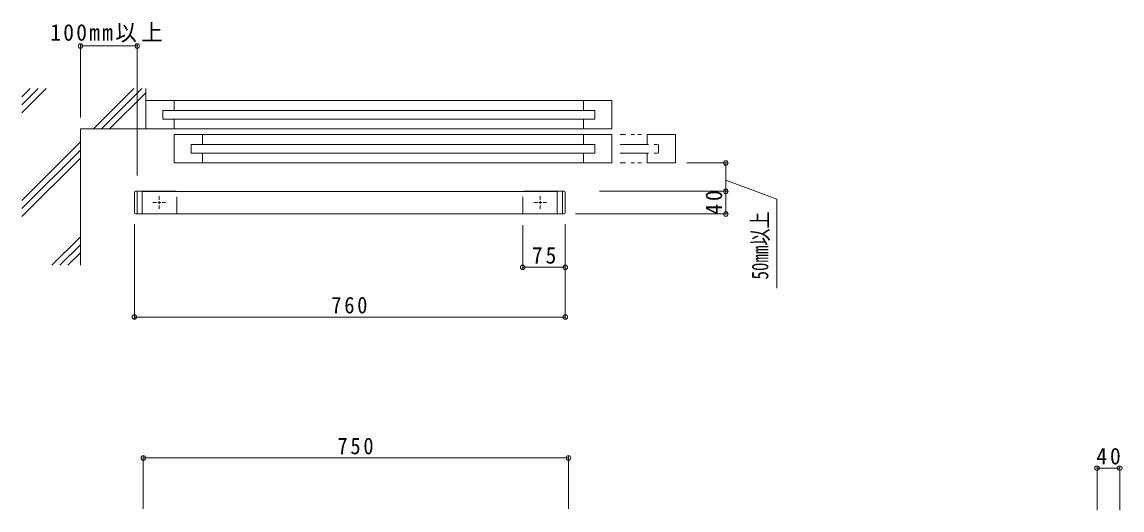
# Model space of a CAD drawing. Units: millimetres at full size, sheet at 1:10. Extents: x -823 to 1449, y -1368 to 1222.
# Drawn here: x -615 to 1325, y 361 to 1222 of the extents above; entities that cross this region are included whole.
import ezdxf
from ezdxf.enums import TextEntityAlignment as Align

# ---------------------------------------------------------------- set-up
doc = ezdxf.new("R2010")
doc.units = ezdxf.units.MM
doc.header["$LTSCALE"] = 10
doc.header["$PDMODE"] = 32
doc.header["$PDSIZE"] = 8
doc.linetypes.add('DASHED3', pattern=[4, 3, -1])
doc.linetypes.add('DOUBLE_CHAIN1', pattern=[8.8, 5, -1, 0.6, -0.6, 0.6, -1])
for name, color, linetype, lineweight in [('0-0_通り芯', 4, 'Continuous', 18), ('0-2_仕上', 7, 'Continuous', 9), ('0-3_建具', 2, 'Continuous', 9), ('0-4_その他', 7, 'Continuous', 9), ('0-E', 7, 'Continuous', 18)]:
    doc.layers.add(name, color=color, linetype=linetype, lineweight=lineweight)
doc.styles.add('ＭＳ ゴシック', font='')
doc.styles.get('ＭＳ ゴシック').set_extended_font_data('MS Gothic')

# ---------------------------------------------------------------- blocks, each defined once
blk = doc.blocks.new('SW_CENTERMARKSYMBOL_22')
at = {"layer": '0-2_仕上'}
for p, q in [((-50, 0), (-111.5, 0)), ((0, 0), (-25, 0)), ((0, 50), (0, 111.5)), ((0, 0), (0, 25)), ((0, 0), (0, -25)), ((0, 0), (25, 0)), ((50, 0), (111.5, 0)), ((0, -50), (0, -111.5))]:
    blk.add_line(p, q, dxfattribs=at)

msp = doc.modelspace()

# ---------------------------------------------------------------- linework, layer by layer
at = {"layer": '0-0_通り芯', "lineweight": 9}
for p, q in [((-416.87, 921.45), (-416.87, 885.45)), ((-411.87, 923.45), (-414.87, 923.45)), ((-411.87, 923.45), (-402.87, 923.45)), ((-411.87, 921.45), (-411.87, 923.45)), ((-411.87, 921.45), (-411.87, 885.45)), ((-402.87, 923.45), (-402.87, 883.45)), ((-343.87, 923.45), (-402.87, 923.45)), ((-402.87, 922.95), (329.13, 922.95)), ((-402.87, 920.55), (-402.87, 886.35)), ((329.13, 923.45), (270.13, 923.45)), ((329.13, 923.45), (338.13, 923.45)), ((329.13, 921.45), (329.13, 923.45)), ((329.13, 885.45), (329.13, 921.45)), ((329.13, 920.55), (329.13, 886.35)), ((329.13, 920.55), (329.13, 886.35)), ((338.13, 923.45), (338.13, 921.45)), ((341.13, 923.45), (338.13, 923.45)), ((338.13, 885.45), (338.13, 921.45)), ((343.13, 885.45), (343.13, 921.45)), ((-414.87, 883.45), (-411.87, 883.45)), ((329.13, 883.95), (-402.87, 883.95)), ((-402.87, 883.45), (-343.87, 883.45)), ((270.13, 883.45), (329.13, 883.45)), ((338.13, 885.45), (338.13, 883.45)), ((338.13, 883.45), (341.13, 883.45))]:
    msp.add_line(p, q, dxfattribs=at)
for points in [[(-402.87, 883.45), (-411.87, 883.45), (-411.87, 885.45)], [(338.13, 883.45), (329.13, 883.45), (329.13, 885.45)]]:
    msp.add_lwpolyline(points, dxfattribs=at)
for centre, start, end in [((-414.87, 921.45), 90, 180), ((-343.87, 921.45), 48.59038, 90), ((270.13, 921.45), 90, 131.40962), ((341.13, 921.45), 0, 90), ((-414.87, 885.45), 180, 270), ((-343.87, 885.45), 270, 311.40962), ((270.13, 885.45), 228.59038, 270), ((341.13, 885.45), 270, 0)]:
    msp.add_arc(centre, 2, start, end, dxfattribs=at)
at = {"layer": '0-4_その他'}
for p, q in [((-511.87, 1182.73), (-511.87, 1053.45)), ((-511.87, 1179.73), (-411.87, 1179.73)), ((-411.87, 1182.73), (-411.87, 951.45)), ((629.34, 973.45), (557.43, 973.45)), ((626.34, 973.45), (626.34, 923.45)), ((626.34, 942.85), (716.38, 909.31)), ((629.34, 923.45), (403.63, 923.45)), ((626.34, 923.45), (626.34, 883.45)), ((716.38, 752.49), (716.38, 909.31)), ((629.34, 883.45), (361.13, 883.45)), ((-416.87, 698.64), (-416.87, 865.45)), ((268.13, 786.43), (268.13, 863.95)), ((343.13, 786.43), (343.13, 865.45)), ((343.13, 698.64), (343.13, 865.45)), ((343.13, 789.43), (268.13, 789.43)), ((343.13, 701.64), (-416.87, 701.64)), ((-401.08, 456.16), (-401.08, 363.32)), ((-401.08, 453.16), (348.92, 453.16)), ((348.92, 456.16), (348.92, 363.32)), ((1281.1, 438.19), (1281.1, 361.32)), ((1281.1, 435.19), (1321.1, 435.19)), ((1321.1, 438.19), (1321.1, 361.32))]:
    msp.add_line(p, q, dxfattribs=at)
for p in [(-511.87, 1179.73), (-411.87, 1179.73), (626.34, 973.45), (626.34, 923.45), (626.34, 883.45), (268.13, 789.43), (343.13, 789.43), (-416.87, 701.64), (343.13, 701.64), (-401.08, 453.16), (348.92, 453.16), (1281.1, 435.19), (1321.1, 435.19)]:
    msp.add_point(p, dxfattribs=at)
at = {"layer": '0-E', "lineweight": 9}
for p, q in [((-572.14, 1104.5), (-615.03, 1061.61)), ((-586.28, 1104.5), (-615.03, 1075.76)), ((-600.42, 1104.5), (-615.03, 1089.9)), ((-511.87, 843.33), (-562.21, 792.99)), ((-511.87, 829.19), (-548.07, 792.99)), ((-511.87, 815.05), (-533.93, 792.99))]:
    msp.add_line(p, q, dxfattribs=at)
at = {"layer": '0-E'}
for p, q in [((-417.76, 1104.5), (-488.82, 1033.45)), ((-403.62, 1104.5), (-474.68, 1033.45)), ((-396.87, 1097.11), (-460.53, 1033.45)), ((-396.87, 1033.45), (-396.87, 1104.5)), ((425.43, 1083.45), (-396.87, 1083.45)), ((-346.87, 1065.95), (-346.87, 1083.45)), ((375.43, 1065.95), (375.43, 1083.45)), ((425.43, 1033.45), (425.43, 1083.45)), ((-366.87, 1050.95), (-366.87, 1065.95)), ((-366.87, 1065.95), (395.43, 1065.95)), ((-366.87, 1050.95), (395.43, 1050.95)), ((-346.87, 1033.45), (-346.87, 1050.95)), ((375.43, 1033.45), (375.43, 1050.95)), ((395.43, 1050.95), (395.43, 1065.95)), ((-511.87, 792.99), (-511.87, 1033.45)), ((425.43, 1033.45), (-511.87, 1033.45)), ((-511.87, 1010.4), (-615.03, 907.24)), ((-346.87, 973.45), (-346.87, 1023.45)), ((425.43, 1023.45), (-346.87, 1023.45)), ((-296.87, 1005.95), (-296.87, 1023.45)), ((375.43, 1005.95), (375.43, 1023.45)), ((425.43, 973.45), (425.43, 1023.45)), ((-511.87, 996.25), (-615.03, 893.1)), ((-316.87, 990.95), (-316.87, 1005.95)), ((-316.87, 1005.95), (395.43, 1005.95)), ((-316.87, 990.95), (395.43, 990.95)), ((-296.87, 973.45), (-296.87, 990.95)), ((375.43, 973.45), (375.43, 990.95)), ((395.43, 990.95), (395.43, 1005.95)), ((-511.87, 982.11), (-615.03, 878.96)), ((425.43, 973.45), (-346.87, 973.45))]:
    msp.add_line(p, q, dxfattribs=at)
at = {"layer": '0-E', "linetype": 'DOUBLE_CHAIN1'}
for p, q in [((537.43, 1023.45), (440.07, 1023.45)), ((487.43, 1005.95), (487.43, 1023.45)), ((537.43, 973.45), (537.43, 1023.45)), ((440.07, 1005.95), (507.43, 1005.95)), ((440.07, 990.95), (507.43, 990.95)), ((487.43, 973.45), (487.43, 990.95)), ((507.43, 990.95), (507.43, 1005.95)), ((537.43, 973.45), (440.07, 973.45))]:
    msp.add_line(p, q, dxfattribs=at)
at = {"layer": '0-E', "color": 4, "linetype": 'DASHED3', "lineweight": 9}
for p, q in [((-341.87, 883.95), (-341.87, 922.95)), ((268.13, 883.95), (268.13, 922.95))]:
    msp.add_line(p, q, dxfattribs=at)

# ---------------------------------------------------------------- block references
at = {"layer": '0-3_建具', "xscale": 0.1, "yscale": 0.1}
for p in [(-372.87, 903.45), (299.13, 903.45)]:
    msp.add_blockref('SW_CENTERMARKSYMBOL_22', p, dxfattribs=at)

# ---------------------------------------------------------------- texts
at = {"layer": '0-4_その他', "color": 2, "style": 'ＭＳ ゴシック', "width": 0.75}
msp.add_text('50㎜以上', height=29.33, rotation=90, dxfattribs=at).set_placement((710.04, 767.81), align=Align.BOTTOM_LEFT)
at = {"layer": '0-4_その他', "color": 2, "char_height": 29.33, "attachment_point": 7, "style": 'ＭＳ ゴシック'}
for s, insert in [('\\T1.21;\\W0.95;100mm以上', (-565.26, 1185.73)), ('\\T1.27;\\W0.95;75', (284.38, 795.43)), ('\\T1.27;\\W0.9;760', (-69.37, 707.64)), ('\\T1.27;\\W0.9;750', (-58.58, 459.16)), ('\\T1.27;\\W0.95;40', (1279.85, 441.19))]:
    msp.add_mtext(s, dxfattribs=dict(at, insert=insert))
at = {"layer": '0-4_その他', "color": 2, "insert": (620.34, 882.2), "char_height": 29.33, "attachment_point": 7, "rotation": 90, "style": 'ＭＳ ゴシック'}
msp.add_mtext('\\T1.27;\\W0.95;40', dxfattribs=at)

doc.saveas('drawing.dxf')
